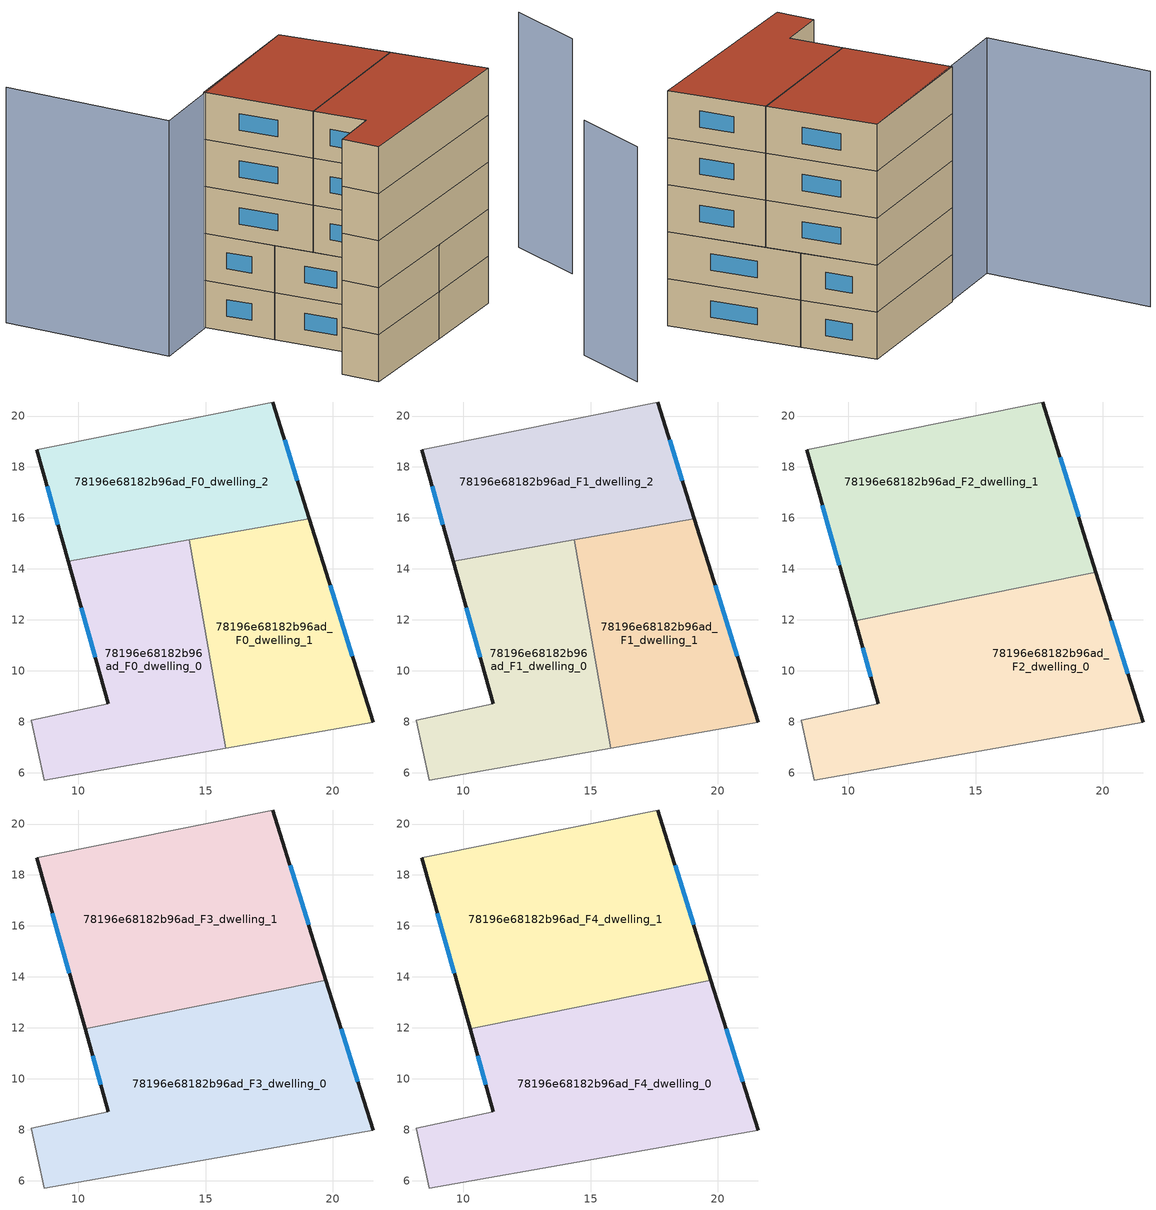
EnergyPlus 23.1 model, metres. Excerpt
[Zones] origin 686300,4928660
78196e68182b96ad_F0_dwelling_0
 floor ground (EU_floor_Construction): 14.35,15.13 15.79,6.96 8.68,5.71 8.17,8.06 11.19,8.71 9.61,14.3 z0
 wall outside (EU_wall_Construction): 9.61,14.3 11.19,8.71 z0:3
 wall adiabatic (EU_wall_Construction): 11.19,8.71 8.17,8.06 8.68,5.71 15.79,6.96 z0:3
 wall to 78196e68182b96ad_F0_dwelling_1 (EU_wall_Construction): 15.79,6.96 14.35,15.13 z0:3
 wall to 78196e68182b96ad_F0_dwelling_2 (EU_wall_Construction): 14.35,15.13 9.61,14.3 z0:3
 window (EU_Window_Construction): 10.12,12.48 10.67,10.53 z0.98:2.02
78196e68182b96ad_F0_dwelling_1
 floor ground (EU_floor_Construction): 19.07,15.96 21.58,7.97 15.79,6.96 14.35,15.13 z0
 wall outside (EU_wall_Construction): 21.58,7.97 19.07,15.96 z0:3
 wall adiabatic (EU_wall_Construction): 15.79,6.96 21.58,7.97 z0:3
 wall to 78196e68182b96ad_F0_dwelling_2 (EU_wall_Construction): 19.07,15.96 14.35,15.13 z0:3
 window (EU_Window_Construction): 20.76,10.57 19.89,13.36 z0.98:2.02
78196e68182b96ad_F0_dwelling_2
 floor ground (EU_floor_Construction): 17.64,20.55 19.07,15.96 9.61,14.3 8.38,18.67 z0
 wall outside (EU_wall_Construction): 19.07,15.96 17.64,20.55 / 8.38,18.67 9.61,14.3 z0:3
 wall adiabatic (EU_wall_Construction): 17.64,20.55 8.38,18.67 z0:3
 window (EU_Window_Construction): 18.61,17.46 18.1,19.06 / 8.78,17.25 9.21,15.72 z0.98:2.02
78196e68182b96ad_F1_dwelling_0
 floor to 78196e68182b96ad_F0_dwelling_0 (EU_floor_Construction): 14.35,15.13 15.79,6.96 8.68,5.71 8.17,8.06 11.19,8.71 9.61,14.3 z3
 wall outside (EU_wall_Construction): 9.61,14.3 11.19,8.71 z3:6
 wall adiabatic (EU_wall_Construction): 11.19,8.71 8.17,8.06 8.68,5.71 15.79,6.96 z3:6
 wall to 78196e68182b96ad_F1_dwelling_1 (EU_wall_Construction): 15.79,6.96 14.35,15.13 z3:6
 wall to 78196e68182b96ad_F1_dwelling_2 (EU_wall_Construction): 14.35,15.13 9.61,14.3 z3:6
 window (EU_Window_Construction): 10.12,12.48 10.67,10.53 z3.98:5.02
78196e68182b96ad_F1_dwelling_1
 floor to 78196e68182b96ad_F0_dwelling_1 (EU_floor_Construction): 19.07,15.96 21.58,7.97 15.79,6.96 14.35,15.13 z3
 wall outside (EU_wall_Construction): 21.58,7.97 19.07,15.96 z3:6
 wall adiabatic (EU_wall_Construction): 15.79,6.96 21.58,7.97 z3:6
 wall to 78196e68182b96ad_F1_dwelling_2 (EU_wall_Construction): 19.07,15.96 14.35,15.13 z3:6
 window (EU_Window_Construction): 20.76,10.57 19.89,13.36 z3.98:5.02
78196e68182b96ad_F1_dwelling_2
 floor to 78196e68182b96ad_F0_dwelling_2 (EU_floor_Construction): 17.64,20.55 19.07,15.96 9.61,14.3 8.38,18.67 z3
 wall outside (EU_wall_Construction): 19.07,15.96 17.64,20.55 / 8.38,18.67 9.61,14.3 z3:6
 wall adiabatic (EU_wall_Construction): 17.64,20.55 8.38,18.67 z3:6
 window (EU_Window_Construction): 18.61,17.46 18.1,19.06 / 8.78,17.25 9.21,15.72 z3.98:5.02
78196e68182b96ad_F2_dwelling_0
 floor to 78196e68182b96ad_F1_dwelling_0 (EU_floor_Construction): 14.75,12.87 15.79,6.96 8.68,5.71 8.17,8.06 11.19,8.71 10.27,11.96 z6
 floor to 78196e68182b96ad_F1_dwelling_1 (EU_floor_Construction): 19.73,13.87 21.58,7.97 15.79,6.96 14.75,12.87 z6
 wall outside (EU_wall_Construction): 10.27,11.96 11.19,8.71 / 21.58,7.97 19.73,13.88 z6:9
 wall adiabatic (EU_wall_Construction): 11.19,8.71 8.17,8.06 8.68,5.71 21.58,7.97 z6:9
 wall to 78196e68182b96ad_F2_dwelling_1 (EU_wall_Construction): 19.73,13.88 10.27,11.96 z6:9
 window (EU_Window_Construction): 10.57,10.9 10.89,9.77 / 20.98,9.89 20.33,11.95 z6.98:8.02
78196e68182b96ad_F2_dwelling_1
 floor to 78196e68182b96ad_F1_dwelling_1 (EU_floor_Construction): 19.07,15.96 19.73,13.87 14.75,12.87 14.35,15.13 z6
 floor to 78196e68182b96ad_F1_dwelling_2 (EU_floor_Construction): 17.64,20.55 19.07,15.96 9.61,14.3 8.38,18.67 z6
 floor to 78196e68182b96ad_F1_dwelling_0 (EU_floor_Construction): 14.35,15.13 14.75,12.87 10.27,11.96 9.61,14.3 z6
 wall outside (EU_wall_Construction): 19.73,13.88 17.64,20.55 / 8.38,18.67 10.27,11.96 z6:9
 wall adiabatic (EU_wall_Construction): 17.64,20.55 8.38,18.67 z6:9
 window (EU_Window_Construction): 19.05,16.05 18.32,18.38 / 8.99,16.49 9.66,14.14 z6.98:8.02
78196e68182b96ad_F3_dwelling_0
 floor to 78196e68182b96ad_F2_dwelling_0 (EU_floor_Construction): 19.73,13.88 21.58,7.97 8.68,5.71 8.17,8.06 11.19,8.71 10.27,11.96 z9
 wall outside (EU_wall_Construction): 10.27,11.96 11.19,8.71 / 21.58,7.97 19.73,13.88 z9:12
 wall adiabatic (EU_wall_Construction): 11.19,8.71 8.17,8.06 8.68,5.71 21.58,7.97 z9:12
 wall to 78196e68182b96ad_F3_dwelling_1 (EU_wall_Construction): 19.73,13.88 10.27,11.96 z9:12
 window (EU_Window_Construction): 10.57,10.9 10.89,9.77 / 20.98,9.89 20.33,11.95 z9.98:11.02
78196e68182b96ad_F3_dwelling_1
 floor to 78196e68182b96ad_F2_dwelling_1 (EU_floor_Construction): 17.64,20.55 19.73,13.88 10.27,11.96 8.38,18.67 z9
 wall outside (EU_wall_Construction): 19.73,13.88 17.64,20.55 / 8.38,18.67 10.27,11.96 z9:12
 wall adiabatic (EU_wall_Construction): 17.64,20.55 8.38,18.67 z9:12
 window (EU_Window_Construction): 19.05,16.05 18.32,18.38 / 8.99,16.49 9.66,14.14 z9.98:11.02
78196e68182b96ad_F4_dwelling_0
 floor to 78196e68182b96ad_F3_dwelling_0 (EU_floor_Construction): 19.73,13.88 21.58,7.97 8.68,5.71 8.17,8.06 11.19,8.71 10.27,11.96 z12
 wall outside (EU_wall_Construction): 10.27,11.96 11.19,8.71 / 21.58,7.97 19.73,13.88 z12:15
 wall adiabatic (EU_wall_Construction): 11.19,8.71 8.17,8.06 8.68,5.71 21.58,7.97 z12:15
 wall to 78196e68182b96ad_F4_dwelling_1 (EU_wall_Construction): 19.73,13.88 10.27,11.96 z12:15
 window (EU_Window_Construction): 10.57,10.9 10.89,9.77 / 20.98,9.89 20.33,11.95 z12.98:14.02
 roof outside (EU_roof_Construction): 21.58,7.97 19.73,13.88 10.27,11.96 11.19,8.71 8.17,8.06 8.68,5.71 z15
78196e68182b96ad_F4_dwelling_1
 floor to 78196e68182b96ad_F3_dwelling_1 (EU_floor_Construction): 17.64,20.55 19.73,13.88 10.27,11.96 8.38,18.67 z12
 wall outside (EU_wall_Construction): 19.73,13.88 17.64,20.55 / 8.38,18.67 10.27,11.96 z12:15
 wall adiabatic (EU_wall_Construction): 17.64,20.55 8.38,18.67 z12:15
 window (EU_Window_Construction): 19.05,16.05 18.32,18.38 / 8.99,16.49 9.66,14.14 z12.98:14.02
 roof outside (EU_roof_Construction): 19.73,13.88 17.64,20.55 8.38,18.67 10.27,11.96 z15
shading: 28.01,6.92 29.04,11.77 / 17.64,20.55 3.86,17.58 / 3.86,17.58 1.61,28.05 z0:15
[Building]
EU S2 Campaign: North Axis=0; Terrain=City; Solar Distribution=FullExterior
[Site:Location]
Bologna: Latitude=44.5; Longitude=11.25; Time Zone=1; Elevation=37
[SizingPeriod:WeatherFileDays]
AnnualSizingPeriod: Begin Month=1; Begin Day of Month=1; End Month=12; End Day of Month=31; Day of Week for Start Day=Monday; Use Weather File Daylight Saving Period=No; Use Weather File Rain and Snow Indicators=No
[MATERIAL]
EU_InternalMass_Material: Roughness=MediumRough; Thickness=0.1; Conductivity=1; Density=1800; Specific Heat=900; Thermal Absorptance=0.9; Solar Absorptance=0.7; Visible Absorptance=0.7
[MATERIAL:NOMASS] Roughness=MediumRough; Thermal Absorptance=0.9; Solar Absorptance=0.7; Visible Absorptance=0.7
Name | Thermal Resistance
EU_wall_NoMass | 0.905828
EU_roof_NoMass | 0.37593
EU_floor_NoMass | 0.67114
[WINDOWMATERIAL:SIMPLEGLAZINGSYSTEM]
EU_Window_SimpleGlazing: UFactor=4.52486; Solar Heat Gain Coefficient=0.85; Visible Transmittance=0.85
[CONSTRUCTION]
EU_wall_Construction: EU_wall_NoMass
EU_roof_Construction: EU_roof_NoMass
EU_floor_Construction: EU_floor_NoMass
EU_Window_Construction: EU_Window_SimpleGlazing
EU_InternalMass_Construction: EU_InternalMass_Material
[ZONE] Type=1; Multiplier=1; Ceiling Height=autocalculate; Floor Area=autocalculate; Part of Total Floor Area=Yes
Name | Volume
78196e68182b96ad_F0_dwelling_0; 78196e68182b96ad_F1_dwelling_0 | 132.874
78196e68182b96ad_F2_dwelling_0; 78196e68182b96ad_F3_dwelling_0; 78196e68182b96ad_F4_dwelling_0 | 199.306
78196e68182b96ad_F0_dwelling_1; 78196e68182b96ad_F1_dwelling_1 | 132.873
78196e68182b96ad_F2_dwelling_1; 78196e68182b96ad_F3_dwelling_1; 78196e68182b96ad_F4_dwelling_1 | 199.31
78196e68182b96ad_F0_dwelling_2; 78196e68182b96ad_F1_dwelling_2 | 132.869
[INTERNALMASS] Construction=EU_InternalMass_Construction
Name | Zone or ZoneList | Surface Area
78196e68182b96ad_F0_dwelling_0_EU_InternalMass | 78196e68182b96ad_F0_dwelling_0 | 44.2894
78196e68182b96ad_F0_dwelling_1_EU_InternalMass | 78196e68182b96ad_F0_dwelling_1 | 44.2902
78196e68182b96ad_F0_dwelling_2_EU_InternalMass | 78196e68182b96ad_F0_dwelling_2 | 44.2895
78196e68182b96ad_F1_dwelling_0_EU_InternalMass | 78196e68182b96ad_F1_dwelling_0 | 44.2894
78196e68182b96ad_F1_dwelling_1_EU_InternalMass | 78196e68182b96ad_F1_dwelling_1 | 44.2902
78196e68182b96ad_F1_dwelling_2_EU_InternalMass | 78196e68182b96ad_F1_dwelling_2 | 44.2895
78196e68182b96ad_F2_dwelling_0_EU_InternalMass | 78196e68182b96ad_F2_dwelling_0 | 66.4354
78196e68182b96ad_F2_dwelling_1_EU_InternalMass | 78196e68182b96ad_F2_dwelling_1 | 66.4365
78196e68182b96ad_F3_dwelling_0_EU_InternalMass | 78196e68182b96ad_F3_dwelling_0 | 66.4354
78196e68182b96ad_F3_dwelling_1_EU_InternalMass | 78196e68182b96ad_F3_dwelling_1 | 66.4365
78196e68182b96ad_F4_dwelling_0_EU_InternalMass | 78196e68182b96ad_F4_dwelling_0 | 66.4354
78196e68182b96ad_F4_dwelling_1_EU_InternalMass | 78196e68182b96ad_F4_dwelling_1 | 66.4365
[OTHEREQUIPMENT] Fuel Type=Electricity; Design Level Calculation Method=Watts/Area; Power per Zone Floor Area=1; Fraction Latent=0; Fraction Radiant=0; Fraction Lost=0; Carbon Dioxide Generation Rate=0; EndUse Subcategory=EU_Step8_InternalGains
Name | Zone or ZoneList or Space or SpaceList | Schedule
EU_Step8_InternalGain_78196e68182b96ad_F0_dwelling_0_f000 | 78196e68182b96ad_F0_dwelling_0 | EU_Step8_GainSchedule_78196e68182b96ad_F0_dwelling_0_f000
EU_Step8_InternalGain_78196e68182b96ad_F0_dwelling_1_f000 | 78196e68182b96ad_F0_dwelling_1 | EU_Step8_GainSchedule_78196e68182b96ad_F0_dwelling_1_f000
EU_Step8_InternalGain_78196e68182b96ad_F0_dwelling_2_f000 | 78196e68182b96ad_F0_dwelling_2 | EU_Step8_GainSchedule_78196e68182b96ad_F0_dwelling_2_f000
EU_Step8_InternalGain_78196e68182b96ad_F1_dwelling_0_f000 | 78196e68182b96ad_F1_dwelling_0 | EU_Step8_GainSchedule_78196e68182b96ad_F1_dwelling_0_f000
EU_Step8_InternalGain_78196e68182b96ad_F1_dwelling_1_f000 | 78196e68182b96ad_F1_dwelling_1 | EU_Step8_GainSchedule_78196e68182b96ad_F1_dwelling_1_f000
EU_Step8_InternalGain_78196e68182b96ad_F1_dwelling_2_f000 | 78196e68182b96ad_F1_dwelling_2 | EU_Step8_GainSchedule_78196e68182b96ad_F1_dwelling_2_f000
EU_Step8_InternalGain_78196e68182b96ad_F2_dwelling_0_f000 | 78196e68182b96ad_F2_dwelling_0 | EU_Step8_GainSchedule_78196e68182b96ad_F2_dwelling_0_f000
EU_Step8_InternalGain_78196e68182b96ad_F2_dwelling_1_f000 | 78196e68182b96ad_F2_dwelling_1 | EU_Step8_GainSchedule_78196e68182b96ad_F2_dwelling_1_f000
EU_Step8_InternalGain_78196e68182b96ad_F3_dwelling_0_f000 | 78196e68182b96ad_F3_dwelling_0 | EU_Step8_GainSchedule_78196e68182b96ad_F3_dwelling_0_f000
EU_Step8_InternalGain_78196e68182b96ad_F3_dwelling_1_f000 | 78196e68182b96ad_F3_dwelling_1 | EU_Step8_GainSchedule_78196e68182b96ad_F3_dwelling_1_f000
EU_Step8_InternalGain_78196e68182b96ad_F4_dwelling_0_f000 | 78196e68182b96ad_F4_dwelling_0 | EU_Step8_GainSchedule_78196e68182b96ad_F4_dwelling_0_f000
EU_Step8_InternalGain_78196e68182b96ad_F4_dwelling_1_f000 | 78196e68182b96ad_F4_dwelling_1 | EU_Step8_GainSchedule_78196e68182b96ad_F4_dwelling_1_f000
[ZONEVENTILATION:DESIGNFLOWRATE] Schedule=EU_AlwaysOn; Design Flow Rate Calculation Method=AirChanges/Hour; Air Changes per Hour=0.73129; Ventilation Type=Natural; Fan Pressure Rise=0; Fan Total Efficiency=1; Constant Term Coefficient=1; Temperature Term Coefficient=0; Velocity Term Coefficient=0; Velocity Squared Term Coefficient=0; Minimum Indoor Temperature=-100; Maximum Indoor Temperature=100; Delta Temperature=-100; Minimum Outdoor Temperature=-100; Maximum Outdoor Temperature=100; Maximum Wind Speed=40
Name | Zone or ZoneList or Space or SpaceList
EU_ConstantAir_78196e68182b96ad_F0_dwelling_0 | 78196e68182b96ad_F0_dwelling_0
EU_ConstantAir_78196e68182b96ad_F0_dwelling_1 | 78196e68182b96ad_F0_dwelling_1
EU_ConstantAir_78196e68182b96ad_F0_dwelling_2 | 78196e68182b96ad_F0_dwelling_2
EU_ConstantAir_78196e68182b96ad_F1_dwelling_0 | 78196e68182b96ad_F1_dwelling_0
EU_ConstantAir_78196e68182b96ad_F1_dwelling_1 | 78196e68182b96ad_F1_dwelling_1
EU_ConstantAir_78196e68182b96ad_F1_dwelling_2 | 78196e68182b96ad_F1_dwelling_2
EU_ConstantAir_78196e68182b96ad_F2_dwelling_0 | 78196e68182b96ad_F2_dwelling_0
EU_ConstantAir_78196e68182b96ad_F2_dwelling_1 | 78196e68182b96ad_F2_dwelling_1
EU_ConstantAir_78196e68182b96ad_F3_dwelling_0 | 78196e68182b96ad_F3_dwelling_0
EU_ConstantAir_78196e68182b96ad_F3_dwelling_1 | 78196e68182b96ad_F3_dwelling_1
EU_ConstantAir_78196e68182b96ad_F4_dwelling_0 | 78196e68182b96ad_F4_dwelling_0
EU_ConstantAir_78196e68182b96ad_F4_dwelling_1 | 78196e68182b96ad_F4_dwelling_1
[HVACTEMPLATE:THERMOSTAT] Constant Heating Setpoint=20; Constant Cooling Setpoint=50
EU_HeatOnly_78196e68182b96ad_F0_dwelling_0; EU_HeatOnly_78196e68182b96ad_F0_dwelling_1; EU_HeatOnly_78196e68182b96ad_F0_dwelling_2; EU_HeatOnly_78196e68182b96ad_F1_dwelling_0; EU_HeatOnly_78196e68182b96ad_F1_dwelling_1; EU_HeatOnly_78196e68182b96ad_F1_dwelling_2; EU_HeatOnly_78196e68182b96ad_F2_dwelling_0; EU_HeatOnly_78196e68182b96ad_F2_dwelling_1; EU_HeatOnly_78196e68182b96ad_F3_dwelling_0; EU_HeatOnly_78196e68182b96ad_F3_dwelling_1; EU_HeatOnly_78196e68182b96ad_F4_dwelling_0; EU_HeatOnly_78196e68182b96ad_F4_dwelling_1
[HVACTEMPLATE:ZONE:IDEALLOADSAIRSYSTEM] System Availability Schedule=EU_AlwaysOn; Maximum Heating Supply Air Temperature=50; Minimum Cooling Supply Air Temperature=13; Maximum Heating Supply Air Humidity Ratio=0.0156; Minimum Cooling Supply Air Humidity Ratio=0.0077; Heating Limit=NoLimit; Cooling Limit=NoLimit; Heating Availability Schedule=EU_AlwaysOn; Cooling Availability Schedule=EU_CoolingOff; Dehumidification Control Type=ConstantSensibleHeatRatio; Cooling Sensible Heat Ratio=0.7; Dehumidification Setpoint=60; Humidification Control Type=None; Humidification Setpoint=30; Outdoor Air Method=None; Outdoor Air Flow Rate per Person=0.00944; Outdoor Air Flow Rate per Zone Floor Area=0; Outdoor Air Flow Rate per Zone=0; Demand Controlled Ventilation Type=None; Outdoor Air Economizer Type=NoEconomizer; Heat Recovery Type=None; Sensible Heat Recovery Effectiveness=0.7; Latent Heat Recovery Effectiveness=0.65
Name | Template Thermostat
78196e68182b96ad_F0_dwelling_0 | EU_HeatOnly_78196e68182b96ad_F0_dwelling_0
78196e68182b96ad_F0_dwelling_1 | EU_HeatOnly_78196e68182b96ad_F0_dwelling_1
78196e68182b96ad_F0_dwelling_2 | EU_HeatOnly_78196e68182b96ad_F0_dwelling_2
78196e68182b96ad_F1_dwelling_0 | EU_HeatOnly_78196e68182b96ad_F1_dwelling_0
78196e68182b96ad_F1_dwelling_1 | EU_HeatOnly_78196e68182b96ad_F1_dwelling_1
78196e68182b96ad_F1_dwelling_2 | EU_HeatOnly_78196e68182b96ad_F1_dwelling_2
78196e68182b96ad_F2_dwelling_0 | EU_HeatOnly_78196e68182b96ad_F2_dwelling_0
78196e68182b96ad_F2_dwelling_1 | EU_HeatOnly_78196e68182b96ad_F2_dwelling_1
78196e68182b96ad_F3_dwelling_0 | EU_HeatOnly_78196e68182b96ad_F3_dwelling_0
78196e68182b96ad_F3_dwelling_1 | EU_HeatOnly_78196e68182b96ad_F3_dwelling_1
78196e68182b96ad_F4_dwelling_0 | EU_HeatOnly_78196e68182b96ad_F4_dwelling_0
78196e68182b96ad_F4_dwelling_1 | EU_HeatOnly_78196e68182b96ad_F4_dwelling_1
[SIZING:ZONE] Zone Cooling Design Supply Air Temperature Input Method=SupplyAirTemperature; Zone Cooling Design Supply Air Temperature=13; Zone Heating Design Supply Air Temperature Input Method=SupplyAirTemperature; Zone Heating Design Supply Air Temperature=50; Zone Cooling Design Supply Air Humidity Ratio=0.008; Zone Heating Design Supply Air Humidity Ratio=0.008; Cooling Design Air Flow Method=DesignDay; Cooling Design Air Flow Rate=0; Cooling Minimum Air Flow per Zone Floor Area=0.000762; Cooling Minimum Air Flow=0; Cooling Minimum Air Flow Fraction=0.2; Heating Design Air Flow Method=DesignDay; Heating Design Air Flow Rate=0; Heating Maximum Air Flow per Zone Floor Area=0.002032; Heating Maximum Air Flow=0.141576; Heating Maximum Air Flow Fraction=0.3; Account for Dedicated Outdoor Air System=No; Dedicated Outdoor Air System Control Strategy=NeutralSupplyAir; Dedicated Outdoor Air Low Setpoint Temperature for Design=autosize; Dedicated Outdoor Air High Setpoint Temperature for Design=autosize; Zone Load Sizing Method=Sensible Load Only No Latent Load; Zone Latent Cooling Design Supply Air Humidity Ratio Input Method=HumidityRatioDifference; Zone Cooling Design Supply Air Humidity Ratio Difference=0.005; Zone Latent Heating Design Supply Air Humidity Ratio Input Method=HumidityRatioDifference; Zone Humidification Design Supply Air Humidity Ratio Difference=0.005
78196e68182b96ad_F0_dwelling_0; 78196e68182b96ad_F0_dwelling_1; 78196e68182b96ad_F0_dwelling_2; 78196e68182b96ad_F1_dwelling_0; 78196e68182b96ad_F1_dwelling_1; 78196e68182b96ad_F1_dwelling_2; 78196e68182b96ad_F2_dwelling_0; 78196e68182b96ad_F2_dwelling_1; 78196e68182b96ad_F3_dwelling_0; 78196e68182b96ad_F3_dwelling_1; 78196e68182b96ad_F4_dwelling_0; 78196e68182b96ad_F4_dwelling_1
[SCHEDULE:CONSTANT]
Name | Hourly Value
EU_AlwaysOn | 1
EU_CoolingOff | 0
[SCHEDULE:FILE] Column Number=1; Rows to Skip at Top=0; Number of Hours of Data=8760; Column Separator=Comma; Interpolate to Timestep=No; Minutes per Item=60; Adjust Schedule for Daylight Savings=Yes
Name | File
EU_Step8_GainSchedule_78196e68182b96ad_F0_dwelling_0_f000 | ../../schedules/78196e68182b96ad/78196e68182b96ad_F0_dwelling_0_f000_gain.csv
EU_Step8_GainSchedule_78196e68182b96ad_F0_dwelling_1_f000 | ../../schedules/78196e68182b96ad/78196e68182b96ad_F0_dwelling_1_f000_gain.csv
EU_Step8_GainSchedule_78196e68182b96ad_F0_dwelling_2_f000 | ../../schedules/78196e68182b96ad/78196e68182b96ad_F0_dwelling_2_f000_gain.csv
EU_Step8_GainSchedule_78196e68182b96ad_F1_dwelling_0_f000 | ../../schedules/78196e68182b96ad/78196e68182b96ad_F1_dwelling_0_f000_gain.csv
EU_Step8_GainSchedule_78196e68182b96ad_F1_dwelling_1_f000 | ../../schedules/78196e68182b96ad/78196e68182b96ad_F1_dwelling_1_f000_gain.csv
EU_Step8_GainSchedule_78196e68182b96ad_F1_dwelling_2_f000 | ../../schedules/78196e68182b96ad/78196e68182b96ad_F1_dwelling_2_f000_gain.csv
EU_Step8_GainSchedule_78196e68182b96ad_F2_dwelling_0_f000 | ../../schedules/78196e68182b96ad/78196e68182b96ad_F2_dwelling_0_f000_gain.csv
EU_Step8_GainSchedule_78196e68182b96ad_F2_dwelling_1_f000 | ../../schedules/78196e68182b96ad/78196e68182b96ad_F2_dwelling_1_f000_gain.csv
EU_Step8_GainSchedule_78196e68182b96ad_F3_dwelling_0_f000 | ../../schedules/78196e68182b96ad/78196e68182b96ad_F3_dwelling_0_f000_gain.csv
EU_Step8_GainSchedule_78196e68182b96ad_F3_dwelling_1_f000 | ../../schedules/78196e68182b96ad/78196e68182b96ad_F3_dwelling_1_f000_gain.csv
EU_Step8_GainSchedule_78196e68182b96ad_F4_dwelling_0_f000 | ../../schedules/78196e68182b96ad/78196e68182b96ad_F4_dwelling_0_f000_gain.csv
EU_Step8_GainSchedule_78196e68182b96ad_F4_dwelling_1_f000 | ../../schedules/78196e68182b96ad/78196e68182b96ad_F4_dwelling_1_f000_gain.csv
